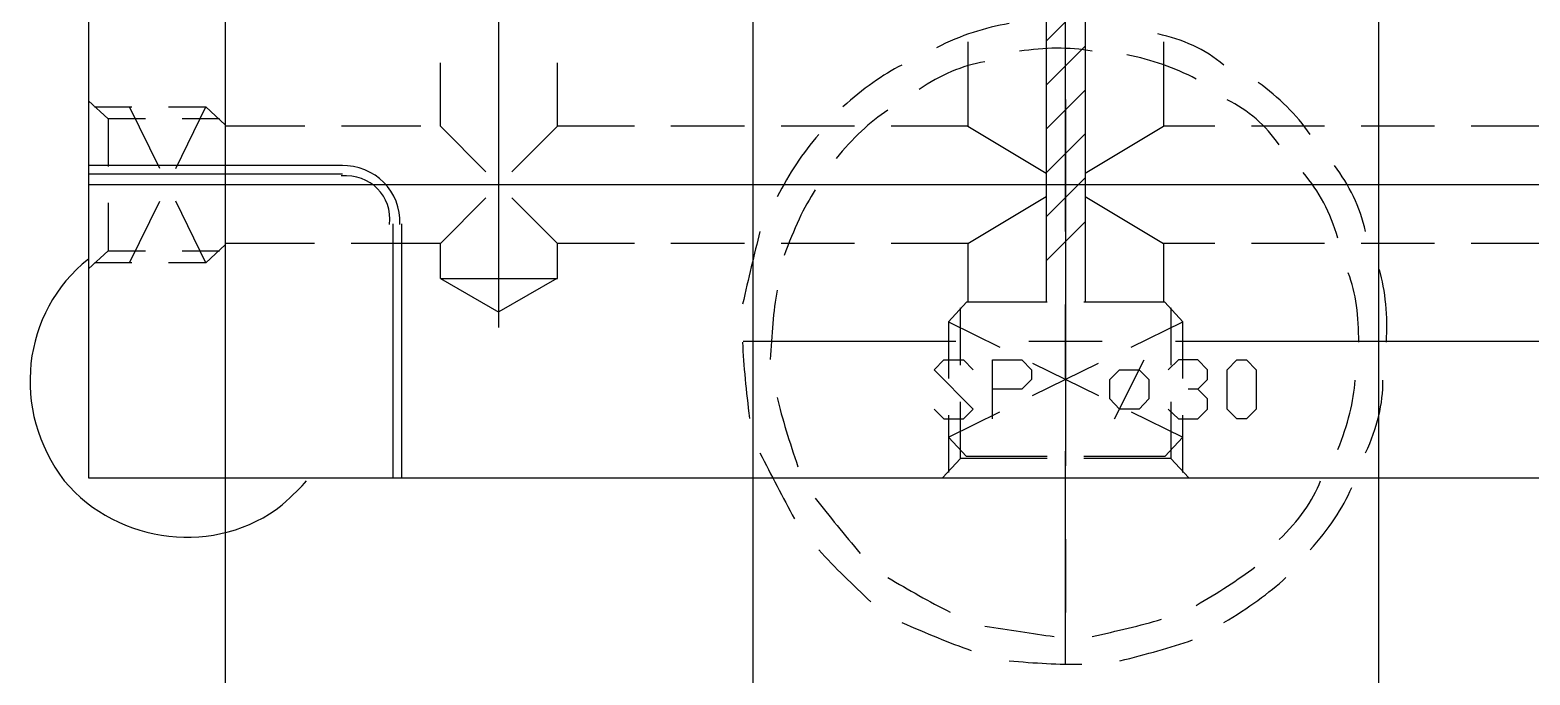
# Model space of a CAD drawing. Header units: inches. Extents: x 2 to 1172, y 492 to 1320.
# Drawn here: x 186.3 to 263.1, y 1001.5 to 1034.6 of the extents above; entities that cross this region are included whole.
import ezdxf

# ---------------------------------------------------------------- set-up
doc = ezdxf.new("R2010")
doc.units = ezdxf.units.IN
doc.header["$MEASUREMENT"] = 0

# ---------------------------------------------------------------- blocks, each defined once
blk = doc.blocks.new('AHH1270-500010_1')
at = {"color": 4, "transparency": 33554687}
for points in [[(187.805, 1010.106), (287.933, 1010.106), (287.933, 1150.277), (187.805, 1150.277), (187.805, 1010.106)], [(187.805, 1026.12), (200.822, 1026.12)], [(187.805, 1025.677), (200.822, 1025.677)], [(203.394, 1023.123), (203.394, 1010.106)], [(203.837, 1023.123), (203.837, 1010.106)]]:
    blk.add_lwpolyline(points, dxfattribs=at)
at = {"color": 2, "transparency": 33554687}
for points in [[(208.838, 1017.803), (208.838, 1150.277)], [(236.876, 1034.81), (236.876, 1019.115)], [(238.88, 1034.81), (238.88, 1019.115)], [(236.876, 1032.469), (238.88, 1034.473)], [(232.868, 1032.433), (232.868, 1028.124)], [(236.876, 1030.217), (238.88, 1032.221)], [(242.888, 1032.433), (242.888, 1028.124)], [(205.841, 1028.124), (205.841, 1031.369)], [(211.835, 1028.124), (211.835, 1031.369)], [(236.876, 1027.964), (238.88, 1029.968)], [(187.805, 1029.419), (188.816, 1028.496)], [(188.107, 1029.117), (190.022, 1029.117)], [(188.816, 1028.496), (188.816, 1026.049)], [(190.732, 1028.496), (188.816, 1028.496)], [(191.459, 1025.96), (189.916, 1029.117)], [(191.902, 1029.117), (193.817, 1029.117)], [(192.274, 1025.96), (193.817, 1029.117)], [(194.527, 1028.496), (192.611, 1028.496)], [(193.817, 1029.117), (194.81, 1028.195)], [(194.81, 1028.195), (194.81, 1026.049)], [(198.889, 1028.124), (194.81, 1028.124)], [(204.83, 1028.124), (200.769, 1028.124)], [(205.841, 1028.124), (208.164, 1025.783)], [(211.835, 1028.124), (209.494, 1025.783)], [(215.79, 1028.124), (211.835, 1028.124)], [(221.412, 1028.124), (217.652, 1028.124)], [(227.051, 1028.124), (223.292, 1028.124)], [(232.868, 1028.124), (228.931, 1028.124)], [(232.868, 1028.124), (236.876, 1025.712)], [(236.876, 1025.73), (238.88, 1027.734)], [(238.88, 1025.712), (242.888, 1028.124)], [(245.513, 1028.124), (242.888, 1028.124)], [(251.134, 1028.124), (247.392, 1028.124)], [(256.774, 1028.124), (253.014, 1028.124)], [(262.413, 1028.124), (258.654, 1028.124)], [(236.876, 1023.478), (238.88, 1025.482)], [(277.647, 1025.109), (187.805, 1025.109)], [(232.868, 1022.112), (236.876, 1024.524)], [(238.88, 1024.524), (242.888, 1022.112)], [(188.816, 1024.187), (188.816, 1021.74)], [(189.916, 1021.119), (191.459, 1024.276)], [(193.817, 1021.119), (192.274, 1024.276)], [(194.81, 1024.187), (194.81, 1022.041)], [(208.164, 1024.453), (205.841, 1022.112)], [(209.494, 1024.453), (211.835, 1022.112)], [(236.876, 1021.225), (238.88, 1023.229)], [(188.816, 1021.74), (187.805, 1020.818)], [(188.816, 1021.74), (190.732, 1021.74)], [(192.611, 1021.74), (194.527, 1021.74)], [(194.81, 1022.041), (193.817, 1021.119)], [(199.386, 1022.112), (194.81, 1022.112)], [(205.841, 1022.112), (201.266, 1022.112)], [(205.841, 1020.321), (205.841, 1022.112)], [(205.841, 1020.321), (211.835, 1020.321), (211.835, 1022.112)], [(215.79, 1022.112), (211.835, 1022.112)], [(221.412, 1022.112), (217.652, 1022.112)], [(227.051, 1022.112), (223.292, 1022.112)], [(232.868, 1022.112), (228.931, 1022.112)], [(232.868, 1022.112), (232.868, 1019.115)], [(245.513, 1022.112), (242.888, 1022.112)], [(242.888, 1022.112), (242.888, 1019.115)], [(251.134, 1022.112), (247.392, 1022.112)], [(256.774, 1022.112), (253.014, 1022.112)], [(262.413, 1022.112), (258.654, 1022.112)], [(190.022, 1021.119), (188.107, 1021.119)], [(193.817, 1021.119), (191.902, 1021.119)], [(205.841, 1020.321), (208.838, 1018.601)], [(211.8, 1020.321), (208.838, 1018.618)], [(232.797, 1019.115), (231.875, 1018.104)], [(232.496, 1015.887), (232.496, 1018.813)], [(236.929, 1019.115), (232.797, 1019.115)], [(242.959, 1019.115), (238.809, 1019.115)], [(243.881, 1018.104), (242.959, 1019.115)], [(243.26, 1018.813), (243.26, 1015.887)], [(231.875, 1018.104), (231.875, 1015.196)], [(231.875, 1018.104), (234.5, 1016.81)], [(241.239, 1016.81), (243.881, 1018.104)], [(243.881, 1015.196), (243.881, 1018.104)], [(236.184, 1014.327), (239.554, 1015.976)], [(236.184, 1015.976), (239.554, 1014.327)], [(232.496, 1011.099), (232.496, 1014.007)], [(243.26, 1014.007), (243.26, 1011.099)], [(231.875, 1012.199), (234.5, 1013.493)], [(231.875, 1013.316), (231.875, 1010.39)], [(241.239, 1013.493), (243.881, 1012.199)], [(243.881, 1010.39), (243.881, 1013.316)], [(232.797, 1011.206), (231.875, 1012.199)], [(243.881, 1012.199), (242.959, 1011.206)], [(232.496, 1011.099), (231.574, 1010.106)], [(236.929, 1011.099), (232.496, 1011.099)], [(236.929, 1011.206), (232.797, 1011.206)], [(242.959, 1011.206), (238.809, 1011.206)], [(243.26, 1011.099), (238.809, 1011.099)], [(243.26, 1011.099), (244.183, 1010.106)]]:
    blk.add_lwpolyline(points, dxfattribs=at)
at = {"color": 1, "transparency": 33554687}
for points in [[(221.855, 1041.141), (221.855, 921.595)], [(253.901, 1041.141), (253.901, 922.925)], [(194.81, 1033.622), (194.81, 921.878)], [(237.869, 1029.49), (237.869, 1010.727)], [(254.397, 1017.111), (368.038, 1017.111)], [(237.869, 1006.967), (237.869, 1003.207)]]:
    blk.add_lwpolyline(points, dxfattribs=at)
at = {"color": 5, "transparency": 33554687}
for points in [[(237.869, 1022.733), (237.869, 1033.622)], [(237.869, 1015.231), (237.869, 1018.991)], [(221.359, 1017.111), (232.247, 1017.111)], [(235.989, 1017.111), (239.749, 1017.111)], [(243.509, 1017.111), (254.397, 1017.111)], [(231.13, 1013.635), (231.627, 1013.139), (232.638, 1013.139), (233.134, 1013.635), (231.13, 1015.639), (231.627, 1016.153), (232.638, 1016.153), (233.134, 1015.639)], [(234.127, 1013.139), (234.127, 1016.153), (235.635, 1016.153), (236.131, 1015.639), (236.131, 1015.143), (235.635, 1014.646), (234.127, 1014.646)], [(240.387, 1013.139), (241.895, 1016.153)], [(244.644, 1014.646), (245.14, 1015.143), (245.14, 1015.639), (244.644, 1016.153), (243.651, 1016.153), (243.136, 1015.639)], [(246.648, 1013.139), (246.151, 1013.635), (246.151, 1015.639), (246.648, 1016.153), (247.144, 1016.153), (247.641, 1015.639), (247.641, 1013.635), (247.144, 1013.139), (246.648, 1013.139)], [(240.636, 1013.635), (240.139, 1014.149), (240.139, 1015.143), (240.636, 1015.639), (241.647, 1015.639), (242.143, 1015.143), (242.143, 1014.149), (241.647, 1013.635), (240.636, 1013.635)], [(243.136, 1013.635), (243.651, 1013.139), (244.644, 1013.139), (245.14, 1013.635), (245.14, 1014.149), (244.644, 1014.646), (244.147, 1014.646)], [(237.869, 1000.583), (237.869, 1011.472)]]:
    blk.add_lwpolyline(points, dxfattribs=at)
for points in [[(234.978, 1033.373), (233.751, 1033.161), (232.517, 1032.792), (231.254, 1032.132)], [(245.974, 1031.245), (245.032, 1032.063), (243.85, 1032.573), (242.604, 1032.841)], [(239.235, 1031.955), (238.039, 1032.183), (236.8, 1032.144), (235.51, 1031.955)], [(244.555, 1030.536), (243.472, 1031.109), (242.303, 1031.521), (241.008, 1031.777)], [(229.481, 1031.245), (228.511, 1030.78), (227.479, 1030.011), (226.466, 1029.117)], [(233.737, 1031.423), (232.585, 1031.221), (231.443, 1030.738), (230.368, 1030.004)], [(250.407, 1027.698), (249.714, 1028.716), (248.778, 1029.599), (247.747, 1030.358)], [(248.811, 1027.166), (248.15, 1028.145), (247.209, 1028.951), (246.151, 1029.472)], [(228.771, 1028.94), (227.846, 1028.355), (226.956, 1027.492), (226.111, 1026.457)], [(225.225, 1027.698), (224.402, 1026.75), (223.695, 1025.675), (223.097, 1024.506)], [(253.245, 1022.733), (252.969, 1023.97), (252.391, 1025.12), (251.649, 1026.102)], [(251.826, 1022.378), (251.442, 1023.691), (250.855, 1024.783), (250.053, 1025.748)], [(225.047, 1024.861), (224.463, 1023.97), (223.945, 1022.844), (223.451, 1021.491)], [(222.21, 1022.733), (221.919, 1021.558), (221.623, 1020.306), (221.323, 1019.009)], [(254.309, 1017.058), (254.404, 1018.397), (254.255, 1019.675), (253.954, 1020.782)], [(252.89, 1017.058), (252.902, 1018.349), (252.75, 1019.579), (252.358, 1020.605)], [(223.097, 1019.718), (222.893, 1018.659), (222.816, 1017.422), (222.742, 1016.171)], [(221.323, 1017.058), (221.362, 1015.83), (221.511, 1014.552), (221.678, 1013.156)], [(251.826, 1011.56), (252.334, 1012.84), (252.637, 1014.042), (252.713, 1015.107)], [(253.245, 1011.383), (253.847, 1012.669), (254.143, 1013.921), (254.131, 1015.107)], [(223.097, 1014.22), (223.346, 1013.14), (223.722, 1011.958), (224.161, 1010.673)], [(222.21, 1011.383), (222.797, 1010.257), (223.375, 1009.107), (223.983, 1008.013)], [(248.811, 1006.949), (249.814, 1007.908), (250.531, 1008.92), (250.939, 1009.964)], [(250.407, 1006.417), (251.364, 1007.477), (252.071, 1008.552), (252.535, 1009.609)], [(225.047, 1009.077), (225.764, 1008.157), (226.541, 1007.191), (227.353, 1006.24)], [(225.225, 1006.417), (226.052, 1005.511), (226.988, 1004.628), (227.885, 1003.757)], [(244.555, 1003.58), (245.683, 1004.219), (246.717, 1004.904), (247.57, 1005.531)], [(228.771, 1004.999), (229.818, 1004.384), (230.891, 1003.764), (231.964, 1003.225)], [(245.974, 1002.693), (247.255, 1003.447), (248.287, 1004.216), (249.166, 1004.999)], [(229.481, 1002.693), (230.734, 1002.164), (231.916, 1001.654), (233.028, 1001.274)], [(233.737, 1002.516), (234.961, 1002.33), (236.186, 1002.139), (237.284, 1001.984)], [(239.235, 1001.984), (240.499, 1002.272), (241.71, 1002.538), (242.782, 1002.87)], [(240.653, 1000.742), (242.015, 1001.066), (243.249, 1001.435), (244.378, 1001.806)], [(234.978, 1000.742), (236.278, 1000.62), (237.563, 1000.546), (238.703, 1000.565)]]:
    blk.add_open_spline(points, degree=3, dxfattribs=at)
at = {"color": 4, "transparency": 33554687}
for points in [[(203.766, 1023.087), (203.839, 1024.782), (202.495, 1026.127), (200.751, 1026.102)], [(203.234, 1023.087), (203.399, 1024.539), (202.251, 1025.687), (200.751, 1025.57)]]:
    blk.add_open_spline(points, degree=3, dxfattribs=at)
blk.add_open_spline([(187.805, 1021.314), (184.365, 1018.601), (183.807, 1013.56), (186.564, 1009.964), (189.337, 1006.653), (194.378, 1006.095), (197.737, 1008.723), (198.292, 1009.228), (198.71, 1009.647), (198.978, 1009.964)], degree=3, knots=[0, 0, 0, 0, 1, 1, 1, 2, 2, 2, 3, 3, 3, 3], dxfattribs=at)

msp = doc.modelspace()

# ---------------------------------------------------------------- block references
msp.add_blockref('AHH1270-500010_1', (1.452, 1.529))

doc.saveas('drawing.dxf')
